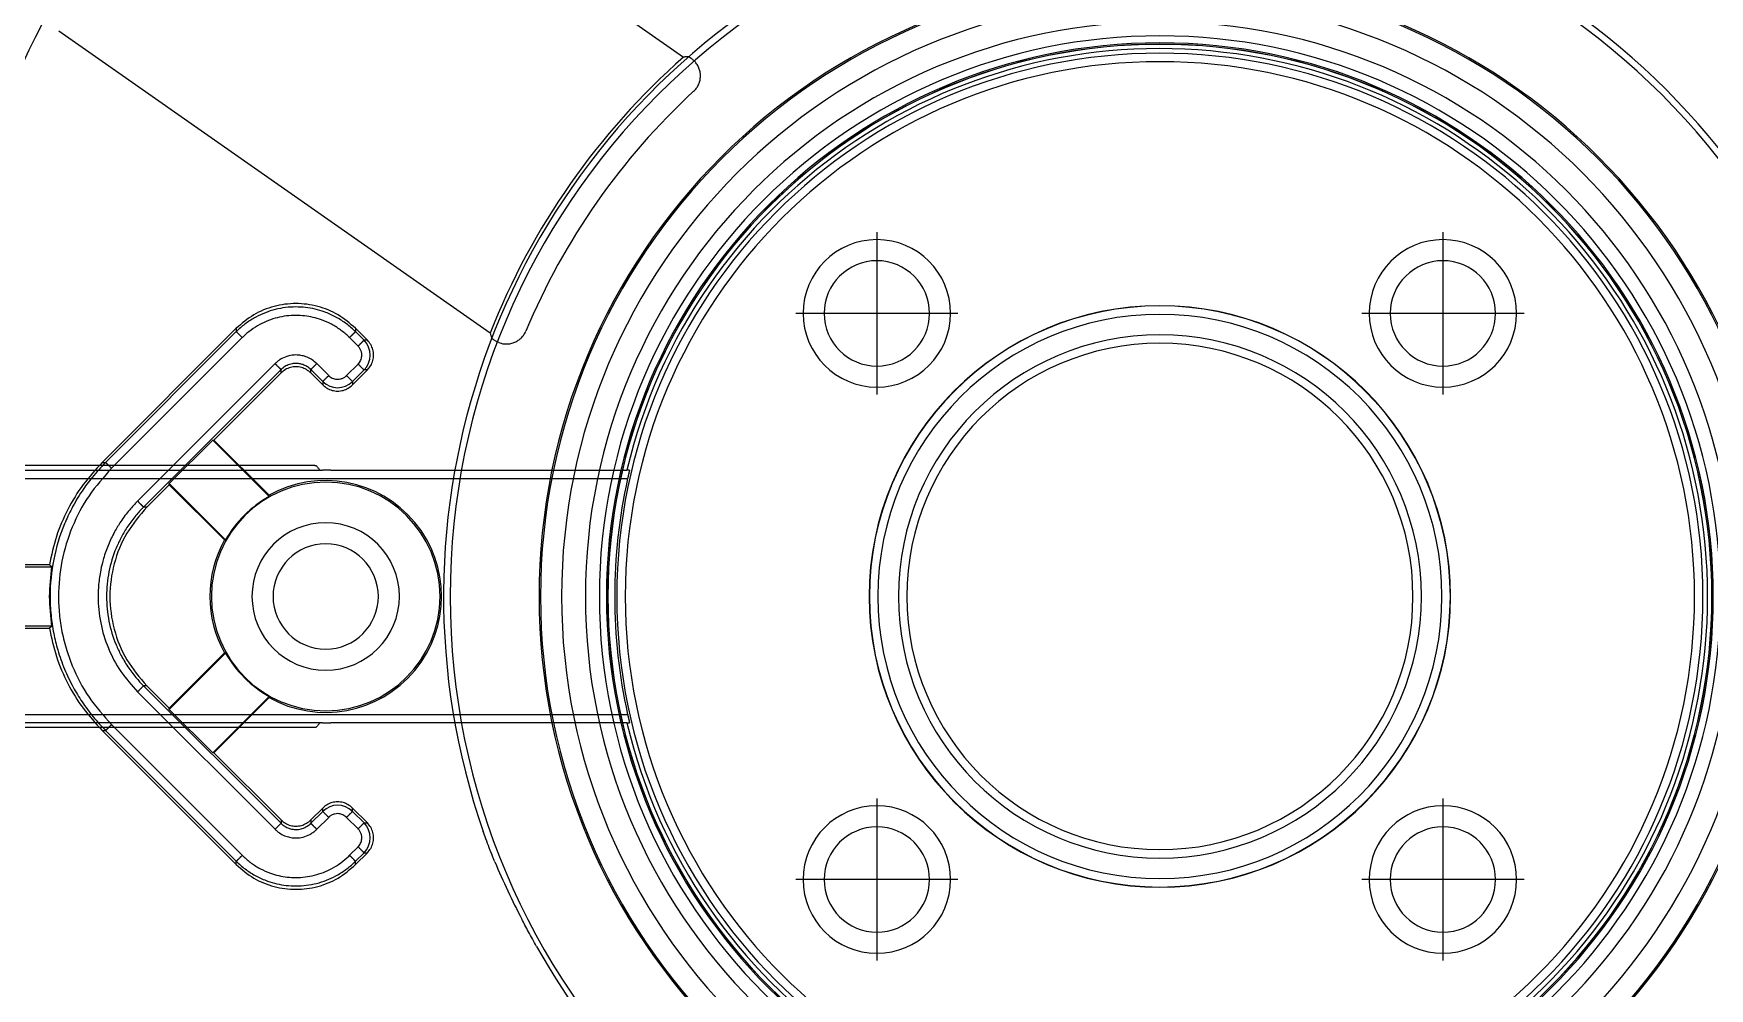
# Model space of a CAD drawing. Header units: inches. Extents: x 125 to 991, y -92 to 487.
# Drawn here: x 930.87 to 970.64, y 96.77 to 119.43 of the extents above; entities that cross this region are included whole.
import ezdxf

# ---------------------------------------------------------------- set-up
doc = ezdxf.new("R2010")
doc.units = ezdxf.units.IN
doc.linetypes.add('DOT_CENTER', pattern=[14, 12, -1, 0, -1])
doc.layers.add('1', color=7, linetype='Continuous')

msp = doc.modelspace()

# ---------------------------------------------------------------- linework, layer by layer
at = {"color": 7, "linetype": 'Continuous'}
for p, q in [((936.0591522654479, 126.0348479742374), (946.2937931461947, 118.8684752786692)), ((941.705181655386, 112.3152589243567), (931.4705407735673, 119.4816316206764)), ((932.4979822653374, 109.2502501622289), (935.680164715149, 112.4324326120401)), ((938.5084841420569, 112.4324326120401), (938.791407628423, 112.1495091256743)), ((938.791407628423, 111.4424292689472), (938.4378138506274, 111.088835491152)), ((936.7407845002392, 111.3717051280862), (935.1497807803396, 109.7807014081867)), ((937.7307339939005, 111.088835491152), (937.4478643569662, 111.3717051280862)), ((934.08912060856, 108.7508953733737), (935.1189266433728, 109.7807014081867)), ((935.1189266433728, 109.7807014081867), (935.1497807803396, 109.7807014081867)), ((936.4572038764552, 108.4424241751048), (935.1189266433728, 109.7807014081867)), ((936.4609326022926, 108.4695495862342), (935.1497807803396, 109.7807014081867)), ((924.2454157510285, 109.1818487225602), (937.3674798659788, 109.1818487225602)), ((924.3489370131258, 109.0683908005268), (937.6637799287967, 109.0683908005268)), ((937.6637799287967, 109.0683908005268), (937.7220936434935, 109.0683908005268)), ((937.9243507866097, 109.0683908005268), (937.7220936434935, 109.0683908005268)), ((937.9243507866097, 109.0683908005268), (944.9513103478532, 109.0683908005268)), ((945.0105173595414, 109.0683908005268), (944.9513103478532, 109.0683908005268)), ((934.08912060856, 108.7200412364069), (933.5587097492914, 108.1896303771384)), ((934.08912060856, 108.7200412364069), (934.08912060856, 108.7508953733737)), ((934.08912060856, 108.7508953733737), (935.427397841642, 107.4126181402918)), ((934.08912060856, 108.7200412364069), (935.4002724305126, 107.4088894144544)), ((927.7134976442705, 106.7747564680035), (931.2974810274102, 106.7747564680035)), ((931.2429285270644, 106.8183908069573), (927.801863679312, 106.8183908069573)), ((931.2974810274102, 105.3620251459111), (927.7134976442705, 105.3620251459111)), ((927.801863679312, 105.3183908069573), (931.2429285270644, 105.3183908069573)), ((935.4002724305126, 104.7278921994603), (934.08912060856, 103.4167403775078)), ((935.427397841642, 104.7241634736229), (934.08912060856, 103.385886240541)), ((933.5587097492914, 103.9471512367763), (934.08912060856, 103.4167403775078)), ((935.1189266433732, 102.3560802057279), (936.4572038764552, 103.6943574388099)), ((935.1497807803396, 102.3560802057279), (936.4609326022926, 103.6672320276804)), ((937.6637799287967, 103.0683908005292), (924.3489370131258, 103.0683908005268)), ((934.08912060856, 103.385886240541), (934.08912060856, 103.4167403775078)), ((935.1189266433732, 102.3560802057279), (934.08912060856, 103.385886240541)), ((937.7220936434935, 103.0683908005269), (937.6637799287967, 103.0683908005292)), ((937.7220936434935, 103.0683908005269), (937.9243507866197, 103.0683908005269)), ((944.9513103478532, 103.0683908005268), (937.9243507866197, 103.0683908005269)), ((944.9513103478532, 103.0683908005268), (945.0105173595414, 103.0683908005268)), ((937.3674798659888, 102.9549328784934), (924.2454157510285, 102.9549328784934)), ((935.680164715149, 99.70434900187462), (932.4979822653374, 102.8865314516857)), ((935.1497807803396, 102.3560802057279), (935.1189266433732, 102.3560802057279)), ((935.1497807803396, 102.3560802057279), (936.7407845002392, 100.7650764858285)), ((937.4478643569662, 100.7650764858285), (937.7307339939005, 101.0479461227626)), ((938.4378138506274, 101.0479461227626), (938.791407628423, 100.6943523449675)), ((938.791407628423, 99.98727248824042), (938.5084841420569, 99.70434900187462))]:
    msp.add_line(p, q, dxfattribs=at)
at = {"color": 124, "linetype": 'Continuous'}
for p, q in [((935.680164715149, 112.3521903159354), (932.5782245614284, 109.2502501622289)), ((935.8215807379236, 112.21077418968), (932.7196405297802, 109.1088341956373)), ((935.680164715149, 112.4324326120401), (935.680164715149, 112.3521903159354)), ((938.5697493326122, 112.0080931620902), (938.367068187247, 112.2107743587464)), ((938.5084841420569, 112.4324326120401), (938.5084841420569, 112.3521903159616)), ((938.7111653323316, 112.1495091256742), (938.5084841420569, 112.3521903159616)), ((938.791407628423, 112.1495091256743), (938.7111653323316, 112.1495091256742)), ((933.3370514775795, 108.3310463492506), (936.5993687221319, 111.5933634722787)), ((933.4784674532, 108.1896303771384), (936.7407845002392, 111.4519474241724)), ((936.7407845002392, 111.3717051280862), (936.7407845002392, 111.4519474241724)), ((937.4478643569662, 111.3717051280862), (937.4478643569662, 111.4519474241777)), ((937.4478643569662, 111.4519474241777), (937.7307339939005, 111.1690777872411)), ((937.5892803376307, 111.5933634184839), (937.8721499488104, 111.3104937488564)), ((938.2963978885302, 111.3104937923971), (938.5697493705386, 111.583845224161)), ((938.4378138506274, 111.1690777872456), (938.7111653323334, 111.4424292689472)), ((938.791407628423, 111.4424292689472), (938.7111653323334, 111.4424292689472)), ((937.7307339939005, 111.1690777872411), (937.7307339939005, 111.088835491152)), ((938.4378138506274, 111.1690777872456), (938.4378138506274, 111.088835491152)), ((932.4979822653374, 109.2502501622289), (932.5782245614284, 109.2502501622289)), ((924.3314987552542, 108.8683908005268), (944.9681083971611, 108.8683908005258)), ((933.5587097492914, 108.1896303771384), (933.4784674532, 108.1896303771384)), ((933.5587097492914, 103.9471512367763), (933.4784674531995, 103.9471512367763)), ((936.7407845002392, 100.6848341897322), (933.4784674531995, 103.9471512367763)), ((936.5993685006845, 100.5434181488866), (933.3370514769679, 103.8057352630679)), ((924.3314987552542, 103.2683908005268), (944.9681083971793, 103.2683908004423)), ((932.7196405297802, 103.0279474182773), (935.8215805772586, 99.9260071758797)), ((932.4979822653374, 102.8865314516857), (932.5782245614284, 102.8865314516858)), ((932.5782245614284, 102.8865314516858), (935.680164715149, 99.784591297953)), ((937.7307339939005, 100.9677038266691), (937.7307339939005, 101.0479461227626)), ((938.4378138506274, 100.9677038266712), (938.4378138506274, 101.0479461227626)), ((936.7407845002392, 100.7650764858285), (936.7407845002392, 100.6848341897322)), ((937.7307339939005, 100.9677038266691), (937.4478643569662, 100.6848341897423)), ((937.4478643569662, 100.7650764858285), (937.4478643569662, 100.6848341897423)), ((937.8721499558239, 100.8262878208809), (937.589280264476, 100.5434181930355)), ((938.5697493271775, 100.55293638287), (938.2963978954137, 100.8262878648783)), ((938.7111653323293, 100.6943523449674), (938.4378138506274, 100.9677038266712)), ((938.7111653323293, 100.6943523449674), (938.791407628423, 100.6943523449675)), ((938.3670681629262, 99.92600729276273), (938.5697493690029, 100.1286884460474)), ((938.5084841420569, 99.78459129797932), (938.7111653323334, 99.98727248824042)), ((938.7111653323334, 99.98727248824042), (938.791407628423, 99.98727248824042)), ((935.680164715149, 99.70434900187462), (935.680164715149, 99.784591297953)), ((938.5084841420569, 99.70434900187462), (938.5084841420569, 99.78459129797932))]:
    msp.add_line(p, q, dxfattribs=at)
at = {"color": 7, "linetype": 'Continuous'}
for centre, radius, start, end in [((957.6004211055895, 106.0683907742871), 33.00000008418126, 237.4335230308587, 141.525399186685), ((957.6004210830126, 106.0683908005268), 33.00000005986843, 231.4827078426088, 141.525399198985), ((957.600421043174, 106.0683908645746), 32.79053926769361, 237.0564438329032, 141.5031765383486), ((957.6004210856568, 106.0683908086716), 32.74996191810389, 231.5092125458792, 123.501161476604), ((957.6004210838953, 106.0683908056826), 31.790578072345, 237.1163325497273, 141.3930418647355), ((957.6004210825702, 106.0683908075971), 31.7556679406164, 237.0530781708106, 141.3890713539741), ((957.6004210830126, 106.0683908069574), 29.8079942857896, 136.4417732907444, 178.5582267092514), ((957.6004210830126, 106.0683908069573), 16.99999999999993, 250.8572326933395, 199.1427673066605), ((957.6004210830126, 106.0683908069573), 16.84290441564599, 0, 180), ((957.6004210830126, 106.0683908069573), 14.73513862192226, 0, 180), ((957.6004210852291, 106.0683908081252), 13.10350624545782, 0, 180), ((957.6004210830126, 106.0683908069573), 13.10076488862421, 0, 180), ((957.6004210830126, 106.0683908005268), 13.00000009193555, 193.342363700985, 166.6576362990135), ((957.6004210856302, 106.0683908086981), 17.0787001203025, 131.4549485631885, 158.5450514368116), ((957.6004209346204, 106.0683905930337), 16.31345797815244, 132.710941140896, 157.2890570548921), ((950.8829066457931, 112.7859052248911), 1.75000000075687, 0, 180), ((964.3179354933748, 112.785905223803), 1.750000003549019, 0, 180), ((950.8829066457931, 112.7859052248911), 1.250000000756842, 0, 180), ((964.3179354933748, 112.785905223803), 1.250000003549019, 0, 180), ((950.8829066457931, 112.7859052248911), 1.75000000075687, 180, 0), ((950.8829066457931, 112.7859052248911), 1.250000000756842, 180, 0), ((957.6004210830126, 106.0683908069573), 6.89999998607442, 0, 180), ((964.3179354933748, 112.785905223803), 1.750000003549076, 180, 0), ((964.3179354933748, 112.785905223803), 1.250000003548962, 180, 0), ((957.6004210830126, 106.0683908069573), 6.007012505505827, 0, 180), ((937.8014312097896, 106.0683908069573), 2.713347155278797, 0, 180), ((937.8014312097896, 106.0683908069573), 2.750000000000021, 240.8266201318808, 119.1733798681192), ((957.6004210830126, 106.068390800527), 12.9389073647327, 167.5022320713337, 192.4977679290495), ((937.8014312097896, 106.0683908069574), 2.728182830523082, 119.5194463560598, 150.4805536439282), ((937.8014312097896, 106.0683908069573), 1.75, 0, 180), ((937.8014312097896, 106.0683908069574), 2.750000000000011, 150.8266201318723, 209.1733798681277), ((937.8014312097896, 106.0683908069573), 1.25, 0, 180), ((937.8014312097896, 106.0683908069573), 2.713347155278797, 180, 0), ((937.8014312097896, 106.0683908069573), 1.75, 180, 0), ((937.8014312097896, 106.0683908069573), 1.25, 180, 0), ((957.6004210830126, 106.0683908069573), 16.84290441564599, 180, 0), ((957.6004210830126, 106.0683908069573), 14.73513862192229, 180, 0), ((957.6004210852291, 106.0683908081252), 13.10350624545779, 180, 0), ((957.6004210830126, 106.0683908069573), 13.10076488862421, 180, 0), ((957.6004210830126, 106.0683908069573), 6.89999998607442, 180, 0), ((957.6004210830126, 106.0683908069573), 6.007012505505799, 180, 0), ((937.8014312097891, 106.0683908069573), 2.728182830522992, 209.519446356072, 240.4805536439402), ((950.8829066478149, 99.3508763792546), 1.749999999999972, 0, 180), ((964.3179354923825, 99.35087637616368), 1.749999999245176, 0, 180), ((950.8829066478149, 99.3508763792546), 1.249999999999858, 0, 180), ((964.3179354923825, 99.35087637616368), 1.249999999245119, 0, 180), ((950.8829066478149, 99.3508763792546), 1.749999999999972, 180, 0), ((950.8829066478149, 99.3508763792546), 1.249999999999886, 180, 0), ((964.3179354923825, 99.35087637616368), 1.749999999245176, 180, 0), ((964.3179354923825, 99.35087637616368), 1.249999999245063, 180, 0), ((957.6004210830126, 106.0683908069573), 16.96508987014351, 209.3174504032364, 240.6825495967569)]:
    msp.add_arc(centre, radius, start, end, dxfattribs=at)
at = {"color": 124, "linetype": 'Continuous'}
for centre, radius, start, end in [((957.6004210830126, 106.0683908069573), 14.70007617562209, 0, 180), ((957.6004210830126, 106.0683908069573), 14.20015232804394, 0, 180), ((957.6004210830126, 106.0683908069573), 13.63569139897999, 0, 180), ((957.6004210852291, 106.0683908081252), 13.3035062454577, 0, 180), ((957.6004210830126, 106.0683908069573), 13.13571043744798, 0, 180), ((957.6004210830126, 106.0683908069573), 12.88997222883472, 0, 180), ((957.6004210830126, 106.0683908069573), 12.69000268980352, 0, 180), ((957.6004210830126, 106.0683908069573), 6.894748634335485, 0, 180), ((957.6004210830126, 106.0683908069573), 6.69475624972273, 0, 180), ((957.6004210830126, 106.0683908069573), 6.207012505505759, 0, 180), ((938.3576038659555, 111.7959691973095), 0.4999961914392608, 315.0017452057062, 44.99825479466914), ((938.0842739222619, 111.5226392536189), 0.4999961914384268, 225.0017452057937, 314.9982547949353), ((957.6004210830126, 106.0683908069573), 14.70007617562209, 180, 0), ((957.6004210830126, 106.0683908069573), 14.20015232804391, 180, 0), ((957.6004210830126, 106.0683908069573), 13.63569139897999, 180, 0), ((957.6004210852291, 106.0683908081252), 13.3035062454577, 180, 0), ((957.6004210830126, 106.0683908069573), 13.13571043744801, 180, 0), ((957.6004210830126, 106.0683908069573), 12.88997222883472, 180, 0), ((957.6004210830126, 106.0683908069573), 12.69000268980352, 180, 0), ((957.6004210830126, 106.0683908069573), 6.894748634335485, 180, 0), ((957.6004210830126, 106.0683908069573), 6.69475624972273, 180, 0), ((957.6004210830126, 106.0683908069573), 6.207012505505787, 180, 0), ((938.0842739222651, 100.6141423602957), 0.4999961914376027, 45.00174520550691, 134.9982547948327), ((938.3576038659555, 100.3408124166017), 0.4999961914388288, 315.0017452058444, 44.99825479489137)]:
    msp.add_arc(centre, radius, start, end, dxfattribs=at)
at = {"color": 7, "linetype": 'Continuous'}
for points in [[(946.4152216853952, 118.8751518865358), (946.3848226925486, 118.8735125202106), (946.3544508906093, 118.8718531962895), (946.3241487424725, 118.8701763698533), (946.2937931461947, 118.8684752786692)], [(946.4814538121996, 118.8320459147976), (946.4665583642684, 118.8421462433743), (946.4546317120216, 118.8501694471696), (946.4454120339215, 118.8563174849799), (946.4386375084287, 118.8607923156014), (946.4340463140056, 118.8637958978305), (946.426358316899, 118.8687441895412), (946.4206254051505, 118.8723064385854), (946.4168967906769, 118.8744524144284), (946.4152216853952, 118.8751518865358)], [(946.4814538121996, 118.8320459147976), (946.5042022415912, 118.8155679199201), (946.5280747390525, 118.7959287906214), (946.5537533321653, 118.7716402499022), (946.5746930619637, 118.7488768884144)], [(946.535002453144, 118.0552761366077), (946.568653161275, 118.0894734577986), (946.5988712391454, 118.1267362465499), (946.62331316158, 118.1632871659742), (946.6479574455204, 118.2091173318418), (946.6649571099765, 118.2496223607096), (946.6803856129445, 118.2992496404622), (946.6899908206174, 118.3463071214833), (946.6950353105503, 118.3940682751307), (946.6953042592281, 118.4460147704434), (946.691325549049, 118.4897380092008), (946.681651581491, 118.5409185775025), (946.6693637066319, 118.5831764330732), (946.6518193466447, 118.6277534338979), (946.6300878323068, 118.6704473319347), (946.6042780972521, 118.7109944369477), (946.5746930619637, 118.7488768884144)], [(938.5084841420569, 112.4324326120401), (938.094280195143, 112.7502651350974), (937.6119379995691, 112.9500628424147), (937.0943244286029, 113.0182092763552), (936.5767108576363, 112.9500628424147), (936.0943686620628, 112.7502651350974), (935.680164715149, 112.4324326120401)], [(941.705181655386, 112.3152589243567), (941.7139617148737, 112.286164310109), (941.7227536220237, 112.2571039721477), (941.7315935512315, 112.2279587020719), (941.7404387026231, 112.1988698877375)], [(941.7404387026231, 112.1988698877375), (941.7423012261834, 112.1969744846707), (941.7465890816461, 112.1934653605206), (941.7520850521232, 112.1892027035408), (941.7575719207266, 112.1850467019848), (941.7619653592324, 112.1817593013681), (941.7684860418608, 112.1769249455343), (941.777412592312, 112.1703671352917), (941.7890236342864, 112.1619093714485), (941.803597791484, 112.1513751548127)], [(941.9136408068109, 112.0922043975962), (941.9632681529579, 112.0763120992308), (942.0062866149269, 112.066974812532), (942.0538383785924, 112.0611560320739), (942.1017275879417, 112.0599159488016), (942.1456396876501, 112.0628221521429), (942.1970423889215, 112.0712363713329), (942.2471541991367, 112.084909588045), (942.2882113647993, 112.1004712997669), (942.3349023613289, 112.1235077797853), (942.3723012561582, 112.1466673917184), (942.4136587957919, 112.1781389805809), (942.4459068417773, 112.2079669803186), (942.4780038480403, 112.2436605280741), (942.506531252073, 112.2822689421516), (942.5331026360313, 112.3269688646301), (942.5518372264569, 112.3667268482158)], [(938.791407628423, 111.4424292689472), (938.8708657591872, 111.5459802556757), (938.9208151860164, 111.6665658045691), (938.9378517945013, 111.7959691973107), (938.9208151860164, 111.9253725900523), (938.8708657591872, 112.0459581389458), (938.791407628423, 112.1495091256743)], [(941.9136408068109, 112.0922043975962), (941.8811887454556, 112.1058920105258), (941.8534820805182, 112.1199185974123), (941.8273252126892, 112.1353410956071), (941.803597791484, 112.1513751548127)], [(937.4478643569662, 111.3717051280862), (937.3443133702378, 111.4511632588506), (937.2237278213445, 111.5011126856799), (937.0943244286029, 111.518149294165), (936.9649210358614, 111.5011126856799), (936.844335486968, 111.4511632588506), (936.7407845002392, 111.3717051280862)], [(937.7307339939005, 111.088835491152), (937.8342849806293, 111.0093773603877), (937.9548705295226, 110.9594279335583), (938.0842739222642, 110.9423913250732), (938.2136773150057, 110.9594279335583), (938.3342628638991, 111.0093773603877), (938.4378138506274, 111.088835491152)], [(932.4979822653374, 109.2502501622289), (932.0462657472879, 108.7227485269941), (931.6810980627695, 108.1320306731512), (931.4111762279497, 107.492165053205), (931.2429285270644, 106.8183908069573)], [(937.3674798659788, 109.1818487225602), (937.3801002010625, 109.1818419316343), (937.3919301145818, 109.1818231431963), (937.4029224774297, 109.1817947337561), (937.4130301604994, 109.1817590798234), (937.4222060346849, 109.1817185579081), (937.4304029708794, 109.18167554452), (937.4375738399779, 109.1816324161688), (937.4436715128725, 109.1815915493645), (937.4507248559287, 109.1815393136136), (937.4588440003047, 109.1814721830874), (937.4678384878055, 109.1813884855874), (937.4775178602342, 109.1812865489153), (937.4876916593942, 109.1811647008725), (937.4981694270903, 109.1810212692606), (937.5087607051266, 109.180854581881), (937.5195714936738, 109.1806570300399), (937.5294360458786, 109.1804459692509), (937.5383133378366, 109.1802224106026), (937.546162345637, 109.1799873651835), (937.5529420453743, 109.1797418440821), (937.5577352088224, 109.1795304620452), (937.5614904746292, 109.1793280463935), (937.5643340513527, 109.1791366826551), (937.5663921475482, 109.1789584563583), (937.5677909717754, 109.1787954530313), (937.5686567325877, 109.1786497582024), (937.569115638544, 109.1785234573999), (937.5692938982004, 109.178418636152)], [(937.5692938982004, 109.178418636152), (937.5928874865151, 109.1508954564341), (937.6164810799603, 109.1234047079168), (937.6398820542556, 109.096170436142), (937.6637799287967, 109.0683908005268)], [(945.0105173595414, 109.0683908005268), (945.0106096729162, 109.0682823737144), (945.0106502243127, 109.0679572586641), (945.0106389876339, 109.0674157034563), (945.0105716000301, 109.0666159638603), (945.0104541601679, 109.0656310502206), (945.0102943714012, 109.0644940460616), (945.0100067090273, 109.0626642146212), (945.00964808303, 109.0605593370205), (945.0092266560744, 109.0582137892847), (945.0087505908252, 109.0556619474388), (945.0082280499475, 109.0529381875079), (945.0074149580671, 109.048806162287), (945.0064983147706, 109.0442522460443), (945.0054826194585, 109.0392941658922), (945.004372371531, 109.0339496489434), (945.0031720703903, 109.0282364223102), (945.0018862154359, 109.0221722131051), (945.0005193060699, 109.0157747484407), (944.9990758416936, 109.0090617554292), (944.9976063336028, 109.0022633408747), (944.9960514276383, 108.9951012145966), (944.9944103434293, 108.9875702991822), (944.9926823006065, 108.9796655172187), (944.9908665187997, 108.9713817912935), (944.9889622176381, 108.9627140439936), (944.9869686167515, 108.9536571979063), (944.9848849357697, 108.9442061756189), (944.9845976074587, 108.9429038802469), (944.984260899889, 108.9413779907429), (944.9838718476869, 108.939615259257), (944.9834274854777, 108.9376024379396), (944.9829248478884, 108.9353262789407), (944.9823609695434, 108.9327735344106), (944.9817328850697, 108.9299309564994), (944.9810376290936, 108.9267852973575), (944.9802722362394, 108.9233233091351), (944.9794337411352, 108.9195317439823), (944.9785191784042, 108.9153973540493), (944.9775255826746, 108.9109068914864), (944.9764499885716, 108.9060471084438), (944.9752894307214, 108.9008047570717), (944.9740409437493, 108.8951665895203), (944.9727015622805, 108.8891193579398), (944.971268320943, 108.8826498144804), (944.9697382543611, 108.8757447112923), (944.9681083971611, 108.8683908005258)], [(936.4572038764552, 108.4424241751048), (936.4581277721793, 108.4492022081967), (936.4590590668329, 108.4559960521451), (936.4599905560128, 108.4627534262159), (936.4609326022926, 108.4695495862342)], [(933.5587097492914, 108.1896303771384), (933.0819609647058, 107.5683244567675), (932.7822644037294, 106.8448111634069), (932.6800447528192, 106.0683908069574), (932.7822644037294, 105.2919704505078), (933.0819609647058, 104.5684571571472), (933.5587097492914, 103.9471512367763)], [(935.4002724305126, 107.4088894144544), (935.4070651422351, 107.409830984074), (935.4138259646018, 107.4107629499138), (935.4206198561112, 107.4116942510686), (935.427397841642, 107.4126181402918)], [(931.2974810274102, 106.7747564680035), (931.2416919022087, 106.0683908069573), (931.2974810274102, 105.3620251459111)], [(931.2974810274102, 106.7747564680035), (931.2838156876876, 106.7856538385154), (931.2701497445639, 106.7965736318875), (931.2565387673646, 106.8074714730973), (931.2429285270644, 106.8183908069573)], [(931.2429285270644, 105.3183908069573), (931.2565442081757, 105.3293145014889), (931.2701497443238, 105.340207981835), (931.2837806581281, 105.3510998130923), (931.2974810274102, 105.3620251459111)], [(931.2429285270644, 105.3183908069573), (931.4111762279497, 104.6446165607096), (931.6810980627695, 104.0047509407635), (932.0462657472874, 103.4140330869206), (932.4979822653374, 102.8865314516857)], [(935.427397841642, 104.7241634736229), (935.4206051396679, 104.7250893744955), (935.4138259646018, 104.7260186640009), (935.4070419210636, 104.7269538397519), (935.4002724305126, 104.7278921994603)], [(936.4609326022926, 103.6672320276804), (936.4599940645705, 103.6740028060063), (936.4590590668329, 103.6807855617696), (936.4581262410159, 103.6875906072337), (936.4572038764552, 103.6943574388099)], [(937.6637799287967, 103.0683908005292), (937.6398820291281, 103.0406111356855), (937.6164810799603, 103.0133768931369), (937.5928874865151, 102.9858861446193), (937.5692938982013, 102.9583629649016)], [(944.9681083971793, 103.2683908004423), (944.9697343301943, 103.2610545976007), (944.9712609226092, 103.2541651789384), (944.9726911279124, 103.2477093491451), (944.9740278995907, 103.2416739129111), (944.9752741911291, 103.2360456749261), (944.9764329560169, 103.2308114398801), (944.9775071477382, 103.2259580124631), (944.9784997197814, 103.2214721973651), (944.9794136256326, 103.217340799276), (944.9802518187782, 103.2135506228857), (944.9810172527061, 103.2100884728843), (944.981712880902, 103.2069411539616), (944.9823416568536, 103.2040954708076), (944.9829065340457, 103.2015382281123), (944.9834104659678, 103.1992562305658), (944.983856406104, 103.1972362828577), (944.9842473079427, 103.1954651896781), (944.9845861249698, 103.1939297557171), (944.9848758106721, 103.1926167856646), (944.9869587186024, 103.1831693321121), (944.9889516422757, 103.1741156439119), (944.9908553613852, 103.1654506494233), (944.9926706556246, 103.1571692770058), (944.9943983046871, 103.1492664550187), (944.9960390882682, 103.1417371118216), (944.9975937860593, 103.1345761757738), (944.9990631777557, 103.1277785752348), (945.000506731026, 103.1210655090309), (945.0018738095453, 103.1146676587647), (945.0031599241668, 103.1086027095184), (945.0043605857438, 103.1028883463744), (945.0054713051325, 103.0975422544147), (945.0064875931841, 103.0925821187217), (945.0074049607549, 103.0880256243778), (945.008218918698, 103.0838904564651), (945.0087443521772, 103.0811525883305), (945.0092229714512, 103.0785879008926), (945.0096465255749, 103.0762311407932), (945.0100067636051, 103.0741170546744), (945.0102954345978, 103.0722803891782), (945.0104547639387, 103.0711459465705), (945.010571854142, 103.0701632011164), (945.0106390330286, 103.0693651029743), (945.0106502123447, 103.0688239889292), (945.0106096458132, 103.0684991389005), (945.0105173595414, 103.0683908005268)], [(937.5692938982013, 102.9583629649016), (937.5680355201805, 102.9580225284693), (937.5648687786872, 102.9576869534231), (937.559827059313, 102.9573585992366), (937.5529437476437, 102.9570398253832), (937.5443010842575, 102.9567345264429), (937.5340036839391, 102.9564459881584), (937.522131647502, 102.9561761853996), (937.5087650757634, 102.9559270930361), (937.4889613645948, 102.9556332695579), (937.467169907489, 102.9553865483282), (937.4436650824703, 102.9551900065321), (937.4352912438319, 102.9551348862109), (937.4250392029483, 102.9550771692435), (937.4130205022705, 102.955022482809), (937.3993466842505, 102.9549764540864), (937.3841292913396, 102.9549447102548), (937.3674798659888, 102.9549328784934)], [(938.4378138506274, 101.0479461227626), (938.3342628638991, 101.127404253527), (938.2136773150057, 101.1773536803563), (938.0842739222642, 101.1943902888414), (937.9548705295226, 101.1773536803563), (937.8342849806293, 101.127404253527), (937.7307339939005, 101.0479461227626)], [(936.7407845002392, 100.7650764858285), (936.8443354869676, 100.6856183550642), (936.9649210358614, 100.6356689282348), (937.0943244286029, 100.6186323197497), (937.2237278213445, 100.6356689282348), (937.3443133702378, 100.6856183550642), (937.4478643569662, 100.7650764858285)], [(938.791407628423, 99.98727248824042), (938.8708657591872, 100.0908234749689), (938.9208151860164, 100.2114090238624), (938.9378517945013, 100.340812416604), (938.9208151860164, 100.4702158093456), (938.8708657591872, 100.590801358239), (938.791407628423, 100.6943523449675)], [(941.8160205547731, 99.76927165295604), (941.7863892792836, 99.84093767592191), (941.7520449860542, 99.92585796683989), (941.7146253765311, 100.0206069249769), (941.6826318057517, 100.1034664617089), (941.6034271065134, 100.3162136654465), (941.5404462221811, 100.4936973203644)], [(935.680164715149, 99.70434900187462), (936.0943686620628, 99.38651647881727), (936.5767108576363, 99.18671877150001), (937.0943244286029, 99.11857233755956), (937.6119379995691, 99.18671877150001), (938.094280195143, 99.38651647881727), (938.5084841420569, 99.70434900187462)], [(941.8160205547731, 99.76927165295604), (942.1211868312218, 99.08244101552077), (942.4566171033873, 98.40986820157025)], [(942.8082168316171, 97.76146792980012), (942.7083430609875, 97.9411542754757), (942.616597400304, 98.10948905340115), (942.530354553928, 98.27047320072944), (942.4566171033873, 98.40986820157025)]]:
    msp.add_spline(points, degree=3, dxfattribs=at)
at = {"color": 124, "linetype": 'Continuous'}
for points in [[(938.5084841420569, 112.3521903159616), (938.4979688939354, 112.3626280151572), (938.487376624779, 112.37298754009), (938.2698547351836, 112.5559980866677), (938.0289113271212, 112.7061491833069), (937.768142059989, 112.8210260290019), (937.5483824553728, 112.8857313679303), (937.3230359392353, 112.9248374871908), (937.0943244286029, 112.9379585923696), (936.8470269284796, 112.9226099731429), (936.6044356609461, 112.8770286091309), (936.3693068627747, 112.8019112408355), (936.144396770738, 112.6979546087586), (935.9112083392445, 112.550460069725), (935.7012787085002, 112.3729929034948), (935.6906831721387, 112.3626307299863), (935.680164715149, 112.3521903159354)], [(938.367068187247, 112.2107743587464), (938.3576044743074, 112.2201684215031), (938.3480714268746, 112.2294921175165), (938.1523018028026, 112.3942040881906), (937.9354527644966, 112.529342127748), (937.7007602968513, 112.6327329124974), (937.5029766093928, 112.6909686352419), (937.3001648307479, 112.7261646631777), (937.0943244286029, 112.7379738222741), (936.8717565863151, 112.7241598682009), (936.6534245005948, 112.683136038505), (936.4418086558587, 112.6155293819721), (936.2393895365237, 112.5219669473875), (936.0295198566043, 112.3892197778027), (935.8405831883226, 112.2294968759194), (935.8310472792825, 112.2201707305609), (935.8215807379236, 112.21077418968)], [(935.680164715149, 112.3521903159354), (935.6804839122412, 112.3518711183976), (935.6813314318731, 112.351023597453), (935.6827293600174, 112.3496256671629), (935.6846997826485, 112.3476552415888), (935.6872647857397, 112.3450902347919), (935.6904464552642, 112.3419085608338), (935.6942342194259, 112.3381207916055), (935.6986445820355, 112.3337104233597), (935.7036528414717, 112.3287021578273), (935.709234296113, 112.323120696739), (935.7153642443379, 112.3169907418257), (935.722017984526, 112.3103369948181), (935.7306085978382, 112.3017463733564), (935.7397862708383, 112.2925686924181), (935.7494444432111, 112.2829105125056), (935.7594765546439, 112.2728783941214), (935.769776044822, 112.2625788977678), (935.7828552971102, 112.24949963911), (935.7959658329848, 112.2363890985317), (935.8089326480533, 112.2234222805495), (935.8215807379236, 112.21077418968)], [(938.367068187247, 112.2107743587464), (938.3797162717685, 112.2234224432912), (938.3926830811781, 112.2363892527685), (938.4057936111687, 112.2494997828686), (938.4188728574338, 112.2625790292816), (938.4291723427903, 112.2728785147815), (938.4392044494405, 112.2829106215933), (938.4488626171312, 112.2925687894592), (938.4580402856088, 112.3017464581216), (938.466630894621, 112.3103370673229), (938.4732846314439, 112.3169908043045), (938.4794145765338, 112.32312074955), (938.4849960282888, 112.328702201455), (938.4900042851075, 112.3337104584154), (938.4944146453879, 112.3381208188267), (938.4982024075282, 112.3419085810845), (938.5013840753361, 112.3450902489953), (938.5039490770307, 112.3476552507762), (938.5059194985813, 112.3496256723952), (938.5073174259567, 112.3510235998204), (938.5081649451256, 112.3518711190198), (938.5084841420569, 112.3521903159616)], [(937.5892803376307, 111.5933634184839), (937.5775420859516, 111.6048297627543), (937.5655382720245, 111.6160177993499), (937.4549982376154, 111.6983063187027), (937.3301605995669, 111.7574583941563), (937.2140050652704, 111.7880776531734), (937.0943244286029, 111.7983854146172), (936.9228629911147, 111.7770594407032), (936.7618497483297, 111.7143827410393), (936.6893617252206, 111.6693443722515), (936.6231324736771, 111.6160373866342), (936.611117604303, 111.6048398149209), (936.5993687221319, 111.5933634722787)], [(938.7111653323316, 112.1495091256742), (938.7108461352334, 112.1491899287329), (938.7099986155788, 112.1483424095374), (938.7086006874076, 112.1469444821157), (938.7066302647606, 112.1449740604962), (938.7040652616772, 112.1424090587069), (938.7008835921986, 112.1392273907761), (938.6970958281361, 112.135439628483), (938.6926854657006, 112.1310292680155), (938.68767720653, 112.1260210109735), (938.6820957522625, 112.1204395589572), (938.6759658045364, 112.1143096135664), (938.66931206499, 112.1076558764012), (938.6607214526641, 112.099065266921), (938.6515437808878, 112.0898875979165), (938.6418856099824, 112.0802294296436), (938.6318535002695, 112.0701973223581), (938.6215540120709, 112.0598978363161), (938.6084747626521, 112.0468185891212), (938.5953642300285, 112.0337080581399), (938.5823974185612, 112.0207412476902), (938.5697493326122, 112.0080931620902)], [(938.5697493705386, 111.583845224161), (938.5770729731728, 111.5914308249972), (938.5841254690647, 111.599269109262), (938.6165136129755, 111.6444094300123), (938.6400757889708, 111.6948965526097), (938.6531983655252, 111.7446775822513), (938.6576159405975, 111.7959691973107), (938.6484763383303, 111.8694524592191), (938.6216147947796, 111.9384583459971), (938.6043362244197, 111.9666359232796), (938.584143763266, 111.9926480765696), (938.5770824470276, 112.0004972752465), (938.5697493326122, 112.0080931620902)], [(936.7407845002392, 111.4519474241724), (936.7404653040201, 111.4522666215541), (936.7396177869448, 111.4531141420547), (936.7382198629964, 111.4545120716015), (936.7362494461556, 111.4564824961213), (936.7336844504041, 111.4590475015414), (936.7305027897239, 111.4622291737888), (936.7267150357518, 111.466016940981), (936.7223046845872, 111.4704273068513), (936.7172964376653, 111.47543556968), (936.7117149964195, 111.4810170277471), (936.705585062284, 111.4871469793329), (936.6989313366937, 111.4938007227174), (936.690340741208, 111.5023913394666), (936.6811630860291, 111.5115690153582), (936.6715049311126, 111.5212271899458), (936.6614728364136, 111.531259302783), (936.6511733618861, 111.5415587934234), (936.6380941271784, 111.5546380447499), (936.624983606255, 111.5677485779463), (936.6120168032091, 111.5807153885951), (936.5993687221319, 111.5933634722787)], [(937.4478643569662, 111.4519474241777), (937.4394799201352, 111.4601381512553), (937.4309057979601, 111.4681300973103), (937.3519487583619, 111.5269111487129), (937.2627788364341, 111.5691652776464), (937.1798105970818, 111.5910375457572), (937.0943244286029, 111.5984006445217), (936.9718519211499, 111.5831669289944), (936.8568425141223, 111.5383950796685), (936.8050652336385, 111.5062227758348), (936.7577586087416, 111.4681440030909), (936.7491765465932, 111.4601452794857), (936.7407845002392, 111.4519474241724)], [(937.4478643569662, 111.4519474241777), (937.4481835539748, 111.4522666212468), (937.4490310733679, 111.4531141408141), (937.4504290011125, 111.4545120688424), (937.4523994231765, 111.4564824912948), (937.4549644255274, 111.4590474941339), (937.4581460941315, 111.4622291633226), (937.4619338571977, 111.4660169270563), (937.466344218529, 111.4704272891303), (937.47135247651, 111.4754355479146), (937.4769339295246, 111.4810170017793), (937.4830638759584, 111.4871469490943), (937.4897176141951, 111.4938006882299), (937.4983082249698, 111.5023913000782), (937.507485895251, 111.5115689714056), (937.5171440647553, 111.5212271419035), (937.5271761731985, 111.531259251263), (937.5374756602971, 111.5415587391752), (937.5505549086326, 111.5546379883506), (937.5636654405259, 111.5677485208636), (937.5766322516381, 111.5807153323596), (937.5892803376307, 111.5933634184839)], [(938.7111653323334, 111.4424292689472), (938.7108461353744, 111.4427484658782), (938.7099986161231, 111.4435959850458), (938.7086006886136, 111.4449939124191), (938.7066302668779, 111.4469643339675), (938.7040652649496, 111.44952933566), (938.7008835968616, 111.4527110034659), (938.6970958344007, 111.4564987656047), (938.6926854737619, 111.4609091258849), (938.6876772165544, 111.465917382705), (938.6820957643856, 111.4714988344636), (938.6759658188646, 111.4776287795595), (938.6693120815992, 111.4842825163911), (938.6607214720541, 111.492873125418), (938.6515438030513, 111.5020507939157), (938.6418856348562, 111.5117089616315), (938.631853527733, 111.5217410683122), (938.6215540419478, 111.5320405537049), (938.6084747952225, 111.545119800025), (938.5953642648694, 111.5582303300789), (938.5823974552029, 111.5711971395599), (938.5697493705386, 111.583845224161)], [(937.7307339939005, 111.1690777872411), (937.7310531908304, 111.1693969841999), (937.7319007099948, 111.1702445034496), (937.7332986373633, 111.1716424309569), (937.7352690589048, 111.1736128526891), (937.737834060589, 111.1761778546131), (937.7410157283841, 111.1793595226957), (937.7448034905108, 111.1831472851507), (937.7492138507771, 111.1875576457824), (937.7542221075821, 111.1925659029824), (937.7598035593248, 111.1981473551427), (937.7659335044034, 111.2042773006548), (937.7725872412173, 111.2109310379107), (937.7811778502225, 111.2195216474439), (937.7903555186983, 111.2286993164342), (937.8000136863927, 111.2383574846168), (937.8100457930525, 111.2483895917271), (937.8203452784253, 111.2586890775003), (937.8334245247231, 111.2717683242106), (937.8465350547574, 111.2848788545498), (937.859501864222, 111.2978456642032), (937.8721499488104, 111.3104937488564)], [(937.8721499488104, 111.3104937488564), (937.8797355497961, 111.3031701463136), (937.8875738342015, 111.2961176505222), (937.9327141549577, 111.2637295066042), (937.983201277563, 111.240167330604), (938.0329823072045, 111.2270447540496), (938.0842739222642, 111.2226271789771), (938.1577571841724, 111.2317667812445), (938.2267630709505, 111.2586283247951), (938.2549406481719, 111.2759068951126), (938.2809528014106, 111.2960993562115), (938.2888020006915, 111.3031606749864), (938.2963978885302, 111.3104937923971)], [(938.4378138506274, 111.1690777872456), (938.4374946536948, 111.1693969843636), (938.436647134525, 111.1702445040798), (938.4352492071446, 111.1716424323526), (938.4332787855817, 111.17361285514), (938.4307137838634, 111.1761778584003), (938.4275321160164, 111.1793595280917), (938.4237443538184, 111.1831472923981), (938.4193339934548, 111.1875576551064), (938.4143257365238, 111.1925659145738), (938.4087442846228, 111.1981473691571), (938.4026143393492, 111.2042773172133), (938.3959606023011, 111.2109310570992), (938.3873699929557, 111.2195216698352), (938.378192324077, 111.2286993420169), (938.3685341559164, 111.2383575133138), (938.3585020487274, 111.2483896233952), (938.3482025627611, 111.2586891119308), (938.335123315627, 111.2717683617153), (938.322012784666, 111.2848788946333), (938.309045974195, 111.2978457063167), (938.2963978885302, 111.3104937923971)], [(932.5782245614284, 109.2502501622289), (932.2577040517156, 108.8935976710216), (932.0185988993273, 108.568344211943), (931.7737590156701, 108.1559077521499), (931.6027257481139, 107.7902853383657), (931.3466797201897, 106.9461599983784), (931.2602347882432, 106.0683908069565), (931.2819087209102, 105.6272763912912), (931.34666758647, 105.1906826237819), (931.4430944731887, 104.7986702960924), (931.6027257481144, 104.3464962755477), (931.8095813013863, 103.913852342328), (932.0185988993278, 103.5684374019709), (932.2816440541758, 103.2137606134487), (932.5782245614284, 102.8865314516858)], [(932.7196405297802, 109.1088341956373), (932.1848758140766, 108.4572236673679), (931.7874909104664, 107.7137566951998), (931.542824047651, 106.9071530482709), (931.4602195583386, 106.0683908069565), (931.4809303420345, 105.6468814663122), (931.5428114534318, 105.2296918886459), (931.6560241551795, 104.7856367843336), (931.7874909104669, 104.4230249187136), (932.1848758141061, 103.6795579465025), (932.7196405297802, 103.0279474182773)], [(932.5782245614284, 109.2502501622289), (932.5785437584061, 109.249930965259), (932.5793912777096, 109.2490834459774), (932.5807892053069, 109.2476855184166), (932.5827596271645, 109.2457150966094), (932.5853246292488, 109.2431500945882), (932.5885062975265, 109.2399684263855), (932.5922940602097, 109.2361806637887), (932.5967044211013, 109.231770302993), (932.6017126785903, 109.2267620456079), (932.6072941310647, 109.2211805932426), (932.6134240769145, 109.2150506475068), (932.6200778145273, 109.2083969100099), (932.6286684245094, 109.1998063001668), (932.6378460939625, 109.1906286308487), (932.647504262615, 109.1809704623245), (932.6575363701947, 109.170938354863), (932.6678358564293, 109.1606388687331), (932.6809151036975, 109.1475596215735), (932.6940256345608, 109.1344490907901), (932.7069924446967, 109.1214822807042), (932.7196405297802, 109.1088341956373)], [(933.3370514775795, 108.3310463492506), (933.143337646454, 108.119116387024), (932.9390614759811, 107.8460886422041), (932.790472171039, 107.6005348050844), (932.6433439046566, 107.2928133780953), (932.5298342696112, 106.971275680891), (932.4613101251682, 106.692731423722), (932.4127142194191, 106.3554924227759), (932.3998080544213, 106.0691430757477), (932.4611698796041, 105.444754984525), (932.6432153584099, 104.8442787094407), (932.9389839452294, 104.2908090292764), (933.3370514769679, 103.8057352630679)], [(933.4784674532, 108.1896303771384), (933.4781482561982, 108.189949574125), (933.4773007368237, 108.190797093455), (933.47590280911, 108.1921950210956), (933.4739323870924, 108.1941654430138), (933.4713673848034, 108.1967304451766), (933.4681857162789, 108.1999121135512), (933.4643979533105, 108.2036998763477), (933.4599875920974, 108.2081102373699), (933.4549793342555, 108.2131184950053), (933.4493978814005, 108.2186999476416), (933.4432679351492, 108.2248298936662), (933.4366141971175, 108.2314836314667), (933.4280235866202, 108.2400742416876), (933.4188459166469, 108.2492519113919), (933.4091877474796, 108.2589100803037), (933.3991556394001, 108.2689421881479), (933.3888561526899, 108.2792416746485), (933.3757769048746, 108.2923209222478), (933.3626663735301, 108.305431453433), (933.3496995629878, 108.3183982638765), (933.3370514775795, 108.3310463492506)], [(933.4784674532, 108.1896303771384), (933.2968583183908, 107.9909453562816), (933.1053480341814, 107.7349825270381), (932.9539471050805, 107.4823706815648), (932.8281099993862, 107.2162869765855), (932.6574782630544, 106.6538442127664), (932.5997928189915, 106.0690960591902), (932.6573214156681, 105.4837256597823), (932.8279894805944, 104.9207857125523), (932.9420185011766, 104.6769601795964), (933.1052796484953, 104.4019014517978), (933.2968602859739, 104.1458338759778), (933.4784674531995, 103.9471512367763)], [(933.4784674531995, 103.9471512367763), (933.4781482561964, 103.9468320397841), (933.4773007368178, 103.9459845204375), (933.4759028090978, 103.9445865927698), (933.4739323870706, 103.9426161708142), (933.4713673847698, 103.9400511686039), (933.4681857162302, 103.9368695001721), (933.4643979532441, 103.9330817373097), (933.4599875920101, 103.9286713762135), (933.454979334145, 103.923663118497), (933.449397881265, 103.9180816657739), (933.4432679349859, 103.911951719658), (933.4366141969242, 103.9052979817627), (933.4280235863887, 103.8967073714259), (933.418845916375, 103.8875297016057), (933.4091877471653, 103.8778715325799), (933.3991556390426, 103.8678394246266), (933.3888561522888, 103.8575399380235), (933.3757769044194, 103.8444606903092), (933.3626663730204, 103.831350159025), (933.3496995624253, 103.8183833485012), (933.3370514769679, 103.8057352630679)], [(932.5782245614284, 102.8865314516858), (932.5785437584061, 102.8868506486558), (932.5793912777096, 102.8876981679374), (932.5807892053069, 102.8890960954981), (932.5827596271645, 102.8910665173053), (932.5853246292488, 102.8936315193265), (932.5885062975265, 102.8968131875292), (932.5922940602097, 102.900600950126), (932.5967044211013, 102.9050113109217), (932.6017126785903, 102.910019568307), (932.6072941310651, 102.9156010206722), (932.613424076915, 102.9217309664079), (932.6200778145273, 102.9283847039048), (932.6286684245094, 102.9369753137479), (932.6378460939625, 102.946152983066), (932.647504262615, 102.9558111515903), (932.6575363701947, 102.9658432590518), (932.6678358564293, 102.9761427451816), (932.6809151036975, 102.9892219923412), (932.6940256345608, 103.0023325231246), (932.7069924446967, 103.0152993332104), (932.7196405297802, 103.0279474182773)], [(936.7407845002392, 100.6848341897322), (936.7404653031865, 100.6845149925015), (936.7396177836656, 100.6836674724568), (936.7382198557082, 100.6822695436431), (936.7362494333454, 100.6802991201059), (936.733684430608, 100.6777341158902), (936.7305027615282, 100.6745524450415), (936.7267149979027, 100.6707646793941), (936.7223046359265, 100.6663543151689), (936.7172963772202, 100.6613460540302), (936.7117149234052, 100.6557645976428), (936.7055849761025, 100.6496346476711), (936.6989312369321, 100.6429809057796), (936.6903406249646, 100.6343902905601), (936.6811629534275, 100.6252126158556), (936.6715047826222, 100.615554442042), (936.6614726728492, 100.6055223294952), (936.6511731844091, 100.595222838591), (936.6380939343965, 100.5821435860369), (936.6249834008629, 100.5690330506266), (936.6120165881719, 100.5560662367724), (936.5993685006845, 100.5434181488866)], [(936.7407845002392, 100.6848341897322), (936.7491689386686, 100.6766434611604), (936.7577430612662, 100.6686515147644), (936.8367001000036, 100.6098704645045), (936.9258700207527, 100.567616336275), (937.0088382601141, 100.5457440681591), (937.0943244286029, 100.5383809693929), (937.216796936046, 100.5536146849178), (937.3318063430659, 100.5983865342367), (937.3835836222258, 100.6305588371281), (937.4308902460505, 100.6686376086268), (937.439472313695, 100.676636337183), (937.4478643569662, 100.6848341897423)], [(937.4478643569662, 100.6848341897423), (937.4481835536988, 100.6845149926257), (937.4490310722829, 100.6836674729103), (937.450428998701, 100.6822695446426), (937.4523994189383, 100.6802991218688), (937.4549644189776, 100.6777341186352), (937.4581460848033, 100.674552448988), (937.4619338446762, 100.670764684748), (937.466344202431, 100.6663543221347), (937.4713524565143, 100.6613460627964), (937.4769339053726, 100.6557646083809), (937.4830638474525, 100.6496346605363), (937.4897175811996, 100.6429809209107), (937.4983081865255, 100.6343903085602), (937.5074858514006, 100.6252126368424), (937.5171440156548, 100.6155544660892), (937.5271761191195, 100.6055223566326), (937.5374756016247, 100.5952228688044), (937.5505548449098, 100.5821436200288), (937.5636653726467, 100.5690330882373), (937.5766321805856, 100.5560662777872), (937.589280264476, 100.5434181930355)], [(937.7307339939005, 100.9677038266691), (937.7310531908322, 100.9673846295487), (937.7319007099993, 100.9665371098251), (937.7332986373747, 100.9651391815405), (937.7352690589307, 100.9631687587366), (937.7378340606408, 100.9606037554555), (937.7410157284778, 100.9574220857391), (937.7448034906649, 100.9536343214042), (937.7492138510163, 100.9492239586639), (937.7542221079341, 100.9442156991617), (937.7598035598219, 100.9386342445414), (937.7659335050814, 100.9325042964466), (937.7725872421163, 100.9258505565209), (937.7811778514458, 100.9172599437368), (937.79035552031, 100.9080822715077), (937.8000136884568, 100.898424100165), (937.810045795635, 100.8883919900404), (937.8203452815922, 100.8780925014652), (937.8334245287199, 100.8650132516375), (937.8465350596782, 100.8519027186852), (937.8595018701515, 100.8389359069769), (937.8721499558239, 100.8262878208809)], [(938.2963978954137, 100.8262878648783), (938.2888122945776, 100.8336114675127), (938.2809740103128, 100.8406639634044), (938.2358336895575, 100.8730521073181), (938.1853465669535, 100.8966142833147), (938.1355655373179, 100.9097368598661), (938.0842739222642, 100.9141544349376), (938.0107906603496, 100.9050148326688), (937.941784773567, 100.8781532891139), (937.9136071963587, 100.8608747188037), (937.8875950431304, 100.8406822577145), (937.8797458437791, 100.8336209386424), (937.8721499558239, 100.8262878208809)], [(938.4378138506274, 100.9677038266712), (938.4374946536966, 100.9673846297129), (938.436647134529, 100.9665371104625), (938.4352492071555, 100.9651391829531), (938.4332787856072, 100.9631687612177), (938.4307137839148, 100.9606037592895), (938.4275321161088, 100.9574220912017), (938.4237443539703, 100.9536343287406), (938.4193339936899, 100.949223968102), (938.4143257368698, 100.9442157108942), (938.4087442851112, 100.9386342587255), (938.4026143400154, 100.9325043132043), (938.3959606031838, 100.9258505759389), (938.3873699941566, 100.9172599663938), (938.378192325659, 100.908082297391), (938.3685341579433, 100.8984241291959), (938.3585020512626, 100.888392022073), (938.3482025658698, 100.8780925362875), (938.3351233195497, 100.8650132895624), (938.3220127894958, 100.8519027592092), (938.3090459800148, 100.838935949543), (938.2963978954137, 100.8262878648783)], [(938.7111653323293, 100.6943523449674), (938.7108461352111, 100.6940331480348), (938.7099986154951, 100.6931856288649), (938.7086006872221, 100.6917877014848), (938.706630264435, 100.6898172799218), (938.7040652611747, 100.6872522782033), (938.7008835914828, 100.6840706103564), (938.6970958271766, 100.6802828481582), (938.6926854644682, 100.6758724877948), (938.6876772050007, 100.6708642308638), (938.6820957504176, 100.6652827789628), (938.6759658023618, 100.6591528336893), (938.6693120624757, 100.6524990966409), (938.6607214497396, 100.6439084872955), (938.6515437775577, 100.6347308184168), (938.6418856062608, 100.6250726502566), (938.6318534961795, 100.6150405430674), (938.6215540076439, 100.6047410571012), (938.6084747578591, 100.5916618099664), (938.5953642249412, 100.5785512790056), (938.5823974132579, 100.565584468535), (938.5697493271775, 100.55293638287)], [(936.5993685006845, 100.5434181488866), (936.611106762414, 100.5319518274229), (936.6231105880104, 100.5207638119891), (936.7336506212139, 100.4384752942358), (936.8584882576122, 100.3793232197679), (936.9746437919214, 100.3487039607436), (937.0943244286029, 100.3383961992974), (937.2657858660771, 100.359722173208), (937.4267991088516, 100.4223988728619), (937.4992871301067, 100.4674372403308), (937.56551638015, 100.520744224205), (937.5775313105057, 100.5319418171362), (937.589280264476, 100.5434181930355)], [(938.5697493690029, 100.1286884460474), (938.5770729724175, 100.1362740456087), (938.5841254691661, 100.1441123286722), (938.6165136130173, 100.1892526493775), (938.6400757889749, 100.2397397719142), (938.6531983655261, 100.2895208015504), (938.6576159405975, 100.3408124166039), (938.6484763383289, 100.4142956785182), (938.6216147947741, 100.4833015653011), (938.6043362244588, 100.5114791425165), (938.5841437633633, 100.5374912957506), (938.5770824445883, 100.5453404950312), (938.5697493271775, 100.55293638287)], [(935.680164715149, 99.784591297953), (935.6804839117779, 99.78491049465015), (935.6813314300641, 99.78575801313718), (935.6827293559879, 99.78715593938875), (935.6846997755285, 99.78912635937922), (935.6872647746661, 99.7916913590833), (935.6904464393808, 99.79487302447541), (935.6942341979418, 99.7986607838111), (935.6986445541818, 99.8030711409126), (935.7036528065585, 99.80807939422084), (935.7092342535291, 99.81366084217706), (935.7153641935517, 99.81979078322217), (935.7220179250846, 99.82644451579722), (935.7306085275693, 99.83503511952773), (935.7397861894449, 99.84421278261624), (935.7494443505796, 99.85387094490324), (935.7594764508428, 99.8639030462291), (935.7697759301043, 99.87420252643432), (935.7828551693117, 99.88728176661539), (935.795965693035, 99.90039229105753), (935.8089324970813, 99.91335909554942), (935.8215805772586, 99.9260071758797)], [(935.8215805772586, 99.9260071758797), (935.8310443340881, 99.91661315517098), (935.8405774244645, 99.9072895020937), (936.0363470500295, 99.74257752890207), (936.2531960903477, 99.60743948741498), (936.487888560421, 99.5040487013934), (936.685672247859, 99.44581297866216), (936.8884840264816, 99.41061695073438), (937.0943244286029, 99.39880779164059), (937.3168922709085, 99.41262174571602), (937.5352243566456, 99.45364557541842), (937.7468402013963, 99.52125223196202), (937.9492593207449, 99.61481466656102), (938.159129003993, 99.7475618386004), (938.3480656748604, 99.90728474379762), (938.3576016053764, 99.91661082328534), (938.3670681629262, 99.92600729276273)], [(938.5084841420569, 99.78459129797932), (938.5081649450542, 99.78491049504953), (938.5073174256775, 99.785758014625), (938.5059194979588, 99.78715594266805), (938.5039490759311, 99.78912636514099), (938.5013840736262, 99.79169136800613), (938.4982024050771, 99.7948730372259), (938.4944146420751, 99.79866080099447), (938.4900042808156, 99.8030711631065), (938.4849960229133, 99.8080794219311), (938.4794145699823, 99.81366087583734), (938.4732846236368, 99.81979082319435), (938.4666308854914, 99.82644456237131), (938.4580402748286, 99.83503517426664), (938.4488626046593, 99.84421284563706), (938.4392044352642, 99.85387101617226), (938.4291723269259, 99.86390312556222), (938.4188728399256, 99.8742026134966), (938.4057935916996, 99.88728186268588), (938.3926830599005, 99.90039239519683), (938.3797162488638, 99.91335920667427), (938.3670681629262, 99.92600729276273)], [(938.7111653323334, 99.98727248824042), (938.7108461353698, 99.98759168518023), (938.7099986161063, 99.98843920437372), (938.7086006885763, 99.98983713178956), (938.706630266812, 99.9918075533966), (938.7040652648473, 99.99437255516364), (938.7008835967147, 99.99755422305964), (938.6970958342015, 100.0013419853024), (938.6926854735036, 100.0057523456995), (938.6876772162293, 100.0107606026479), (938.6820957639891, 100.0163420545443), (938.6759658183908, 100.0224719997856), (938.6693120810439, 100.0291257367684), (938.6607214713961, 100.0377163459809), (938.6515438022877, 100.0468940146655), (938.6418856339858, 100.0565521825654), (938.6318535267558, 100.0665842894242), (938.621554040865, 100.0768837749851), (938.6084747940129, 100.0899630214973), (938.5953642635407, 100.1030735517184), (938.582397453765, 100.1160403613384), (938.5697493690029, 100.1286884460474)], [(935.680164715149, 99.784591297953), (935.690679959517, 99.77415360244788), (935.7012722259085, 99.76379408015282), (935.918794117162, 99.58078353077792), (936.1597375274607, 99.4306324319947), (936.420506797291, 99.31575558488623), (936.640266401884, 99.25105024597246), (936.8656129179969, 99.21194412672088), (937.0943244286029, 99.19882302154508), (937.3416219287453, 99.21417164077423), (937.5842131962979, 99.25975300479348), (937.8193419944862, 99.33487037310067), (938.044252086537, 99.43882700519362), (938.2774405217294, 99.58632154695454), (938.4873701553463, 99.76378871686677), (938.4979656853145, 99.77415088421685), (938.5084841420569, 99.78459129797932)]]:
    msp.add_spline(points, degree=3, dxfattribs=at)
at = {"layer": '1', "color": 30, "linetype": 'DOT_CENTER'}
for p, q in [((950.8829066457931, 114.7109052257235), (950.8829066457931, 110.8609052240585)), ((964.3179354933748, 114.7109052277068), (964.3179354933748, 110.860905219899)), ((952.8079066466255, 112.7859052248911), (948.9579066449608, 112.7859052248911)), ((966.2429354972785, 112.785905223803), (962.392935489471, 112.785905223803)), ((950.8829066478149, 101.2758763792546), (950.8829066478149, 97.42587637925465)), ((964.3179354923825, 101.2758763753334), (964.3179354923825, 97.42587637699398)), ((952.8079066478151, 99.3508763792546), (948.9579066478148, 99.3508763792546)), ((966.2429354915523, 99.35087637616368), (962.3929354932136, 99.35087637616368))]:
    msp.add_line(p, q, dxfattribs=at)

doc.saveas('drawing.dxf')
